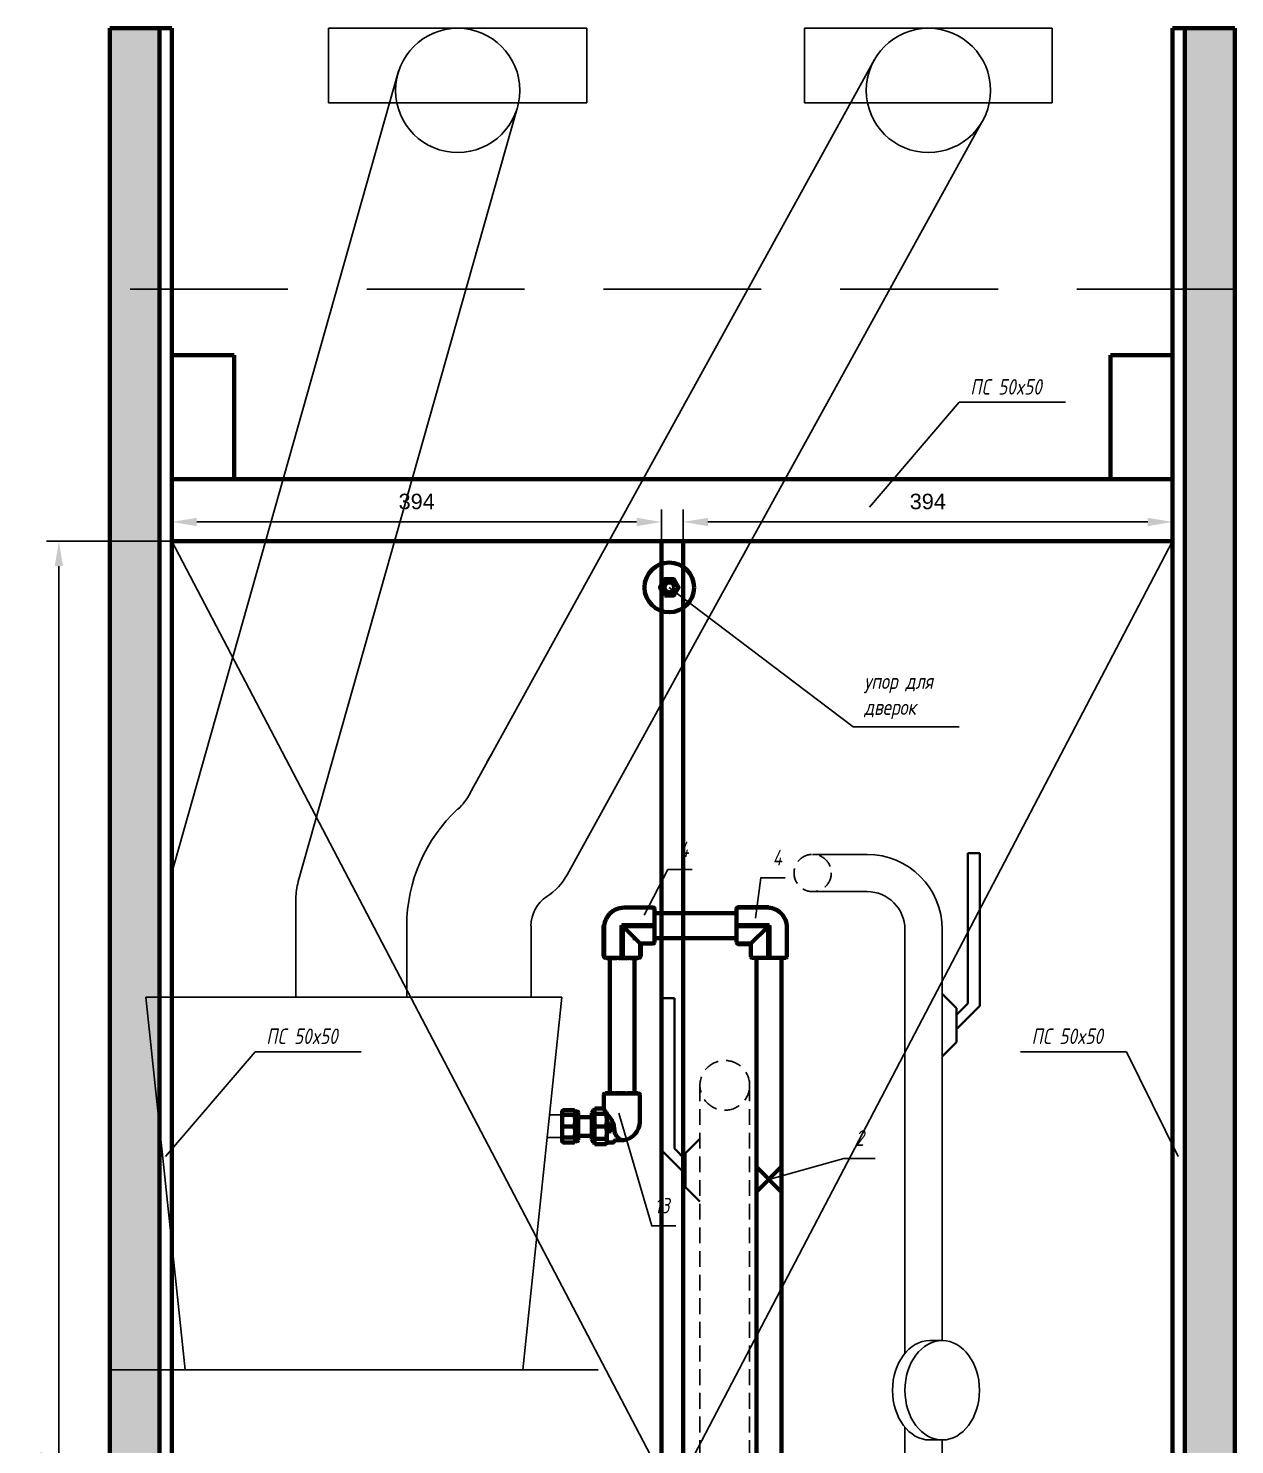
# Model space of a CAD drawing. Header units: millimetres. Extents: x -92220 to 11040, y -5929 to 27498.
# Drawn here: x -66 to 905, y 1660 to 2800 of the extents above; entities that cross this region are included whole.
import ezdxf

# ---------------------------------------------------------------- set-up
doc = ezdxf.new("R2010")
doc.units = ezdxf.units.MM
doc.linetypes.add('DASHED', pattern=[19.05, 12.7, -6.35])
for name, color, linetype in [('11 Водоразборный узел', 7, 'Continuous'), ('17 Конструкции 2', 7, 'Continuous'), ('35 Вода ветка 15', 7, 'Continuous')]:
    doc.layers.add(name, color=color, linetype=linetype)
doc.styles.get("Standard").update_dxf_attribs({"font": 'arial.ttf'})
doc.styles.add('ГОСТ-ISOCPEUR', font='isocpeui.ttf', dxfattribs={"width": 0.8})
doc.dimstyles.new('ISO-25', dxfattribs={"dimtxt": 2.5, "dimasz": 2.5, "dimexe": 1.25, "dimexo": 0.625, "dimtad": 1, "dimtxsty": 'Standard', "dimcen": 2.5, "dimadec": 0, "dimazin": 0, "dimtfac": 1, "dimtmove": 0, "dimatfit": 3, "dimfxl": 1, "dimarcsym": 0})

# ---------------------------------------------------------------- blocks, each defined once
blk = doc.blocks.new('A$C24473B691')
at = {"color": 0, "linetype": 'Continuous', "lineweight": -2, "extrusion": (-2.22045e-16, 1, -2.22045e-16)}
for p, q in [((-15, 14.5), (-15, 24.5)), ((-14.5, 24.5), (-14.5, 14.5)), ((13.5, 26), (-13.5, 26)), ((-12.7, 26), (-12.7, 26.1)), ((-12.7, 26.1), (-11, 26.1)), ((-11, 26), (-11, 26.1)), ((-9.7, 26.1), (-8.7, 26.1)), ((-9.7, 26), (-9.7, 26.1)), ((-8.7, 26), (-8.7, 26.1)), ((-8.7, 26.1), (-8.1, 26.1)), ((-8.1, 26.1), (-6.8, 26.1)), ((-8.1, 26), (-8.1, 26.1)), ((-6.8, 26.1), (-6.7, 26.1)), ((-6.8, 26), (-6.8, 26.1)), ((-6.7, 26), (-6.7, 26.1)), ((-6.7, 26.1), (-6.2, 26.1)), ((-6.2, 26), (-6.2, 26.1)), ((-5.4, 26.1), (-5.3, 26.1)), ((-5.4, 26), (-5.4, 26.1)), ((-5.3, 26.1), (-5.1, 26.1)), ((-5.3, 26), (-5.3, 26.1)), ((-5.1, 26), (-5.1, 26.1)), ((-5.1, 26.1), (-4.2, 26.1)), ((-4.2, 26), (-4.2, 26.1)), ((-3.8, 26.1), (-3.6, 26.1)), ((-3.8, 26), (-3.8, 26.1)), ((-3.6, 26.1), (-3.3, 26.1)), ((-3.6, 26), (-3.6, 26.1)), ((-3.3, 26), (-3.3, 26.1)), ((-3.3, 26.1), (-2, 26.1)), ((-2, 26.1), (-2, 26.1)), ((-2, 26.1), (-1.7, 26.1)), ((-2, 26), (-2, 26.1)), ((-2, 26), (-2, 26.1)), ((-1.7, 26.1), (-1.1, 26.1)), ((-1.7, 26), (-1.7, 26.1)), ((-0.9, 26.1), (-0.5, 26.1)), ((-0.9, 26), (-0.9, 26.1)), ((-0.5, 26.1), (-0.2, 26.1)), ((-0.5, 26), (-0.5, 26.1)), ((-0.5, 0.5), (-0.5, 24.5)), ((-0.2, 26), (-0.2, 26.1)), ((-0.2, 26.1), (0.1, 26.1)), ((0.1, 26.1), (0.9, 26.1)), ((0.1, 26), (0.1, 26.1)), ((0.5, 0), (0.5, 24.5)), ((0.9, 26), (0.9, 26.1)), ((1.3, 26.1), (1.5, 26.1)), ((1.3, 26), (1.3, 26.1)), ((1.5, 26.1), (1.7, 26.1)), ((1.5, 26), (1.5, 26.1)), ((1.7, 26.1), (2.2, 26.1)), ((1.7, 26), (1.7, 26.1)), ((3.1, 26), (3.1, 26.1)), ((4.3, 26), (4.3, 26.1)), ((5.2, 26), (5.2, 26.1)), ((6.8, 26.1), (7.2, 26.1)), ((6.8, 26), (6.8, 26.1)), ((7.2, 26), (7.2, 26.1)), ((8.5, 26), (8.5, 26.1)), ((9.2, 26.1), (9.4, 26.1)), ((9.2, 26), (9.2, 26.1)), ((9.2, 26.1), (9.2, 26.1)), ((9.2, 26), (9.2, 26.1)), ((9.4, 26), (9.4, 26.1)), ((10.1, 26.1), (10.4, 26.1)), ((10.1, 26), (10.1, 26.1)), ((10.4, 26.1), (10.5, 26.1)), ((10.4, 26), (10.4, 26.1)), ((10.5, 26.1), (10.6, 26.1)), ((10.5, 26), (10.5, 26.1)), ((10.6, 26.1), (10.7, 26.1)), ((10.6, 26), (10.6, 26.1)), ((10.7, 26), (10.7, 26.1)), ((12.1, 26.1), (12.5, 26.1)), ((12.1, 26), (12.1, 26.1)), ((12.5, 26.1), (12.7, 26.1)), ((12.5, 26), (12.5, 26.1)), ((12.7, 26), (12.7, 26.1)), ((12.7, 26.1), (12.7, 26.1)), ((12.7, 26), (12.7, 26.1)), ((14.5, 1.5), (14.5, 24.5)), ((15, 0), (15, 24.5)), ((-26, -13.5), (-26, 13.5)), ((-25, 14.5), (-15, 14.5)), ((-1.5, 1.5), (-14.5, 14.5)), ((-0.5, 0.5), (-24.5, 0.5)), ((0, 0), (-0.5, 0.5)), ((0, -0.5), (0, 0)), ((0, 0), (0.5, 0)), ((14.4, 0), (15, 0)), ((0, -0.5), (-24.5, -0.5)), ((-25, -14.5), (-1.5, -14.5))]:
    blk.add_line(p, q, dxfattribs=at)
at = {"color": 0, "linetype": 'Continuous', "lineweight": -2, "extrusion": (4.93038e-32, -2.22045e-16, -1)}
for centre, radius, start, end in [((14.5, 24.5), 0.5, 0, 90), ((13.5, 25), 1, 0, 90), ((0, 24.5), 0.5, 0, 180), ((-13.5, 25), 1, 90, 180), ((-14.5, 24.5), 0.5, 90, 180), ((25, 13.5), 1, 0, 90), ((24.5, 0), 0.5, 270, 90), ((1.5, 1.5), 16, 225, 270), ((1.5, 1.5), 16, 185.3794, 225), ((25, -13.5), 1, 270, 0)]:
    blk.add_arc(centre, radius, start, end, dxfattribs=at)
at = {"color": 0, "linetype": 'Continuous', "lineweight": -2}
for points, degree, knots in [([(-14.5, 24.5), (-14.5, 24.6), (-14.5, 24.6), (-14.5, 24.7), (-14.5, 24.8), (-14.5, 24.9), (-14.5, 24.9), (-14.5, 25), (-14.5, 25), (-14.5, 25), (-14.5, 25), (-14.5, 25)], 3, [0.22380526, 0.22380526, 0.22380526, 0.22380526, 0.24107522, 0.24107522, 0.25834518, 0.25834518, 0.27361424, 0.27361424, 0.28601062, 0.28601062, 0.29840701, 0.29840701, 0.29840701, 0.29840701]), ([(-10.8, 26.1), (-10.7, 26.1), (-10.2, 26.1), (-9.8, 26.1), (-9.7, 26.1)], 2, [-3, -3, -3, -2, -1, -0.484947, -0.484947, -0.484947]), ([(4.3, 26.1), (4.3, 26.1), (4.4, 26.1), (4.7, 26.1)], 2, [-1.502374, -1.502374, -1.502374, -1, 0, 0, 0]), ([(4.7, 26.1), (4.9, 26.1), (5.2, 26.1), (5.2, 26.1)], 2, [-2, -2, -2, -1, -0.936655, -0.936655, -0.936655]), ([(5.2, 26.1), (5.2, 26.1), (5.3, 26.1), (5.4, 26.1)], 2, [-1.431321, -1.431321, -1.431321, -1, 0, 0, 0]), ([(6.5, 26.1), (6.7, 26.1), (6.8, 26.1), (6.8, 26.1)], 2, [-3, -3, -3, -2, -1.429003, -1.429003, -1.429003]), ([(7.2, 26.1), (7.2, 26.1), (7.3, 26.1), (7.4, 26.1)], 2, [-1.875117, -1.875117, -1.875117, -1, 0, 0, 0]), ([(8.2, 26.1), (8.4, 26.1), (8.5, 26.1), (8.5, 26.1)], 2, [-2, -2, -2, -1, -0.823469, -0.823469, -0.823469]), ([(9.4, 26.1), (9.6, 26.1), (9.8, 26.1), (9.9, 26.1)], 2, [-1.854622, -1.854622, -1.854622, -1, 0, 0, 0]), ([(9.9, 26.1), (10.1, 26.1), (10.1, 26.1), (10.1, 26.1)], 2, [-3, -3, -3, -2, -1.715556, -1.715556, -1.715556]), ([(14.5, 25), (14.5, 25), (14.5, 25), (14.5, 25), (14.5, 25), (14.5, 24.9), (14.5, 24.9), (14.5, 24.8), (14.5, 24.7), (14.5, 24.6), (14.5, 24.6), (14.5, 24.5)], 3, [0.44761051, 0.44761051, 0.44761051, 0.44761051, 0.4600069, 0.4600069, 0.47240329, 0.47240329, 0.48767234, 0.48767234, 0.5049423, 0.5049423, 0.52221227, 0.52221227, 0.52221227, 0.52221227]), ([(-14.5, 14.5), (-14.5, 14.5), (-14.5, 14.5), (-14.5, 14.5), (-14.6, 14.5), (-14.6, 14.5), (-14.8, 14.5), (-14.8, 14.5), (-14.9, 14.5), (-14.9, 14.5), (-15, 14.5), (-15, 14.5), (-15, 14.5)], 3, [0.30051544, 0.30051544, 0.30051544, 0.30051544, 0.30137498, 0.30137498, 0.30137498, 0.32021092, 0.32021092, 0.33904685, 0.33904685, 0.35788279, 0.35788279, 0.37671872, 0.37671872, 0.37671872, 0.37671872]), ([(14.4, 0), (14.4, 0.2), (14.5, 0.5), (14.5, 1), (14.5, 1.2), (14.5, 1.5)], 3, [-0.1505166, -0.1505166, -0.1505166, -0.1505166, -0.0751727, -0.0751727, -0.0000024, -0.0000024, -0.0000024, -0.0000024])]:
    blk.add_open_spline(points, degree=degree, knots=knots, dxfattribs=at)
for points, degree in [([(-11, 26.1), (-11, 26.1), (-10.8, 26.1)], 2), ([(-1.1, 26.1), (-1, 26.1), (-0.9, 26.1)], 2), ([(-0.9, 26.1), (-0.9, 26.1), (-0.9, 26.1)], 2), ([(2.2, 26.1), (2.6, 26.1), (3, 26.1), (3, 26.1)], 2), ([(3, 26.1), (3.1, 26.1), (3.1, 26.1)], 2), ([(5.4, 26.1), (5.6, 26.1), (5.9, 26.1), (6.1, 26.1), (6.4, 26.1), (6.5, 26.1)], 2), ([(7.4, 26.1), (7.5, 26.1), (8, 26.1), (8.2, 26.1)], 2), ([(8.5, 26.1), (8.7, 26.1), (8.8, 26.1)], 2), ([(8.5, 26.1), (8.5, 26.1), (8.5, 26.1)], 2), ([(8.8, 26.1), (9, 26.1), (9.2, 26.1)], 2), ([(10.7, 26.1), (10.7, 26.1), (10.9, 26.1)], 2), ([(10.9, 26.1), (11.1, 26.1), (11.4, 26.1)], 2), ([(11.4, 26.1), (11.7, 26.1), (12.1, 26.1), (12.1, 26.1)], 2), ([(12.1, 26.1), (12.1, 26.1), (12.1, 26.1)], 2), ([(-1.5, 1.5), (-1.2, 1.2), (-0.8, 0.8), (-0.5, 0.5)], 3)]:
    blk.add_open_spline(points, degree=degree, dxfattribs=at)
blk = doc.blocks.new('A$C5D2A66371')
at = {"color": 0, "linetype": 'Continuous', "lineweight": -2, "extrusion": (-2.22045e-16, 1, -2.22045e-16)}
for p, q in [((-13.9, 30.8), (-13.9, 19.7)), ((-12.9, 31.8), (14.1, 31.8)), ((-12.3, 31.8), (-12.3, 31.9)), ((-12.3, 31.9), (-10.5, 31.9)), ((-10.5, 31.8), (-10.5, 31.9)), ((-9.2, 31.9), (-8.2, 31.9)), ((-9.2, 31.8), (-9.2, 31.9)), ((-8.2, 31.8), (-8.2, 31.9)), ((-8.2, 31.9), (-7.6, 31.9)), ((-7.6, 31.9), (-6.3, 31.9)), ((-7.6, 31.8), (-7.6, 31.9)), ((-6.3, 31.9), (-6.1, 31.9)), ((-6.3, 31.8), (-6.3, 31.9)), ((-6.1, 31.8), (-6.1, 31.9)), ((-6.1, 31.9), (-5.7, 31.9)), ((-5.7, 31.8), (-5.7, 31.9)), ((-4.9, 31.9), (-4.8, 31.9)), ((-4.9, 31.8), (-4.9, 31.9)), ((-4.8, 31.9), (-4.5, 31.9)), ((-4.8, 31.8), (-4.8, 31.9)), ((-4.5, 31.8), (-4.5, 31.9)), ((-4.5, 31.9), (-3.7, 31.9)), ((-3.7, 31.8), (-3.7, 31.9)), ((-3.3, 31.9), (-3, 31.9)), ((-3.3, 31.8), (-3.3, 31.9)), ((-3, 31.9), (-2.8, 31.9)), ((-3, 31.8), (-3, 31.9)), ((-2.8, 31.8), (-2.8, 31.9)), ((-2.8, 31.9), (-1.5, 31.9)), ((-1.5, 31.9), (-1.4, 31.9)), ((-1.5, 31.8), (-1.5, 31.9)), ((-1.4, 31.9), (-1.1, 31.9)), ((-1.4, 31.8), (-1.4, 31.9)), ((-1.1, 31.9), (-0.5, 31.9)), ((-1.1, 31.8), (-1.1, 31.9)), ((-0.3, 31.9), (0.1, 31.9)), ((-0.3, 31.8), (-0.3, 31.9)), ((0.1, 31.9), (0.4, 31.9)), ((0.1, 31.8), (0.1, 31.9)), ((0.4, 31.8), (0.4, 31.9)), ((0.4, 31.9), (0.6, 31.9)), ((0.6, 31.9), (1.4, 31.9)), ((0.6, 31.8), (0.6, 31.9)), ((1.4, 31.8), (1.4, 31.9)), ((1.9, 31.9), (2.1, 31.9)), ((1.9, 31.8), (1.9, 31.9)), ((2.1, 31.9), (2.3, 31.9)), ((2.1, 31.8), (2.1, 31.9)), ((2.3, 31.9), (2.8, 31.9)), ((2.3, 31.8), (2.3, 31.9)), ((3.6, 31.8), (3.6, 31.9)), ((4.9, 31.8), (4.9, 31.9)), ((6, 31.8), (6, 31.9)), ((7.6, 31.9), (8, 31.9)), ((7.6, 31.8), (7.6, 31.9)), ((8, 31.8), (8, 31.9)), ((9.3, 31.8), (9.3, 31.9)), ((10, 31.9), (10.1, 31.9)), ((10, 31.8), (10, 31.9)), ((10.1, 31.9), (10.2, 31.9)), ((10.1, 31.8), (10.1, 31.9)), ((10.2, 31.8), (10.2, 31.9)), ((11, 31.9), (11.2, 31.9)), ((11, 31.8), (11, 31.9)), ((11.2, 31.9), (11.3, 31.9)), ((11.2, 31.8), (11.2, 31.9)), ((11.3, 31.9), (11.4, 31.9)), ((11.3, 31.8), (11.3, 31.9)), ((11.4, 31.9), (11.6, 31.9)), ((11.4, 31.8), (11.4, 31.9)), ((11.6, 31.8), (11.6, 31.9)), ((12.9, 31.9), (13.3, 31.9)), ((12.9, 31.8), (12.9, 31.9)), ((13.3, 31.9), (13.5, 31.9)), ((13.3, 31.8), (13.3, 31.9)), ((13.5, 31.9), (13.6, 31.9)), ((13.5, 31.8), (13.5, 31.9)), ((13.6, 31.8), (13.6, 31.9)), ((15.1, 30.8), (15.1, 9.1)), ((-47.4, 17.3), (-46.8, 18.3)), ((-47.4, 17.3), (-47.4, 16.4)), ((-47.4, 16.4), (-47.4, 9.9)), ((-37.5, 18.3), (-46.8, 18.3)), ((-37.5, 14.5), (-46.8, 14.5)), ((-36.9, 17.3), (-37.5, 18.3)), ((-36.9, 17.3), (-36.9, 16.4)), ((-35.4, 17.3), (-36.9, 17.3)), ((-36.9, 16.4), (-36.9, 9.9)), ((-34.4, 16.3), (-34.4, -5.7)), ((-23.4, 12.8), (-34.4, 12.8)), ((-23.4, 16.1), (-22.4, 18.3)), ((-23.4, 16.1), (-23.4, -5.4)), ((-22.4, 18.3), (-22.4, -7.7)), ((-21.4, 18.3), (-22.4, 18.3)), ((-21.4, 18.8), (-20.9, 19.7)), ((-21.4, 18.8), (-21.4, 17.8)), ((-21.4, 17.8), (-21.4, 10.5)), ((-20.9, 19.7), (-13.9, 19.7)), ((-11.4, 16.1), (-11.4, 10.5)), ((-47.4, 9.9), (-47.4, 0.8)), ((-47.4, 0.8), (-47.4, -5.7)), ((-37.5, 5.3), (-46.8, 5.3)), ((-36.9, 9.9), (-36.9, 0.8)), ((-36.9, 0.8), (-36.9, -5.7)), ((-21.4, 10.5), (-21.4, 0.2)), ((-21.4, 0.2), (-21.4, -7.1)), ((-11.4, 10.5), (-11.4, 0.2)), ((-11.4, 0.2), (-11.4, -7.1)), ((-9.9, 7.6), (-9.9, 7.8)), ((-9.9, 7.3), (-9.9, 7.5)), ((-9.9, 6), (-7.7, 5.2)), ((-9.9, 5.9), (-9.9, 6)), ((-7.7, 5.1), (-9.9, 5.9)), ((-7.8, 4.7), (-9.8, 4.7)), ((-9.8, 4.6), (-9.8, 4.7)), ((-9.8, 4), (-8.9, 3.6)), ((-9.8, 3.8), (-9.8, 4)), ((-9.1, 3.5), (-9.8, 3.8)), ((-8.9, 3.5), (-9.8, 3.1)), ((-9.8, 3.3), (-9.1, 3.5)), ((-9.8, 3.1), (-9.8, 3.3)), ((-9.6, 7.8), (-9.3, 7.8)), ((-9.3, 7.7), (-9.6, 7.6)), ((-9.6, 7.5), (-9.3, 7.5)), ((-9.3, 7.3), (-9.6, 7.3)), ((-9.4, 4.5), (-7.8, 4.5)), ((-9.4, 4.2), (-9.1, 4.2)), ((-9.3, 7.8), (-9.3, 7.7)), ((-9.3, 7.5), (-9.3, 7.3)), ((-9.3, 6.3), (-9.3, 6.1)), ((-9.3, 1.3), (-9.3, 1.1)), ((-8.9, 3.6), (-7.8, 4)), ((-7.8, 3.1), (-8.9, 3.5)), ((-7.8, 3.8), (-8.6, 3.5)), ((-8.6, 3.5), (-7.8, 3.3)), ((-7.8, 7), (-8, 7)), ((-8, 6.4), (-8, 7)), ((-7.8, 1.9), (-8, 1.9)), ((-8, 1.4), (-8, 1.9)), ((-7.9, 6.2), (-7.8, 6.2)), ((-7.9, 1.1), (-7.8, 1.1)), ((-7.8, 7), (-7.8, 6.2)), ((-7.8, 4.7), (-7.8, 4.5)), ((-7.8, 4), (-7.8, 3.8)), ((-7.8, 1.9), (-7.8, 1.1)), ((-7.7, 5.2), (-7.7, 5.1)), ((-47.4, -5.7), (-47.4, -6.7)), ((-47.4, -6.7), (-46.8, -7.6)), ((-46.8, -3.8), (-37.5, -3.8)), ((-46.8, -7.6), (-37.5, -7.6)), ((-36.9, -6.7), (-37.5, -7.6)), ((-36.9, -5.7), (-36.9, -6.7)), ((-35.4, -6.7), (-36.9, -6.7)), ((-23.4, -2.2), (-34.4, -2.2)), ((-23.4, -5.4), (-22.4, -7.7)), ((-21.4, -7.7), (-22.4, -7.7)), ((-21.4, -7.1), (-21.4, -8.2)), ((-21.4, -8.2), (-20.9, -9)), ((-20.9, -9), (-11.9, -9)), ((-11.4, -8.2), (-11.9, -9)), ((-11.4, -7.1), (-11.4, -8.2)), ((-6.5, -7.7), (-11.4, -7.7)), ((-5.2, -6.4), (-5.6, -7.2)), ((0.1, -5.9), (-4.3, -5.9))]:
    blk.add_line(p, q, dxfattribs=at)
at = {"color": 0, "linetype": 'Continuous', "lineweight": -2}
for p, q in [((-20.9, 15.5), (-11.9, 15.5)), ((-20.9, 5.3), (-11.9, 5.3)), ((-11.9, -4.8), (-20.9, -4.8))]:
    blk.add_line(p, q, dxfattribs=at)
at = {"color": 0, "linetype": 'Continuous', "lineweight": -2, "extrusion": (4.93038e-32, -2.22045e-16, -1)}
for centre, radius, start, end in [((12.9, 30.8), 1, 0, 90), ((-14.1, 30.8), 1, 90, 180), ((35.4, 16.3), 1, 90, 180), ((-0.1, 9.1), 15, 180, 262.4054), ((35.4, -5.7), 1, 180, 270), ((6.5, -6.7), 1, 210, 270), ((4.3, -6.9), 1, 30, 90), ((-0.1, 9.1), 15, 262.4054, 270)]:
    blk.add_arc(centre, radius, start, end, dxfattribs=at)
blk.add_ellipse((0.6, 20), major_axis=(-14.5, 0), ratio=0.414214, start_param=-0.573438, end_param=-0.079259, dxfattribs=at)
at = {"color": 0, "linetype": 'Continuous', "lineweight": -2}
for points, degree in [([(-10.5, 31.9), (-10.5, 31.9), (-10.4, 31.9)], 2), ([(-0.5, 31.9), (-0.4, 31.9), (-0.3, 31.9)], 2), ([(-0.3, 31.9), (-0.3, 31.9), (-0.3, 31.9)], 2), ([(2.8, 31.9), (3.2, 31.9), (3.6, 31.9), (3.6, 31.9)], 2), ([(3.6, 31.9), (3.6, 31.9), (3.6, 31.9)], 2), ([(6.2, 31.9), (6.4, 31.9), (6.6, 31.9), (6.9, 31.9), (7.2, 31.9), (7.3, 31.9)], 2), ([(8.2, 31.9), (8.3, 31.9), (8.8, 31.9), (9, 31.9)], 2), ([(9.3, 31.9), (9.5, 31.9), (9.7, 31.9)], 2), ([(9.3, 31.9), (9.3, 31.9), (9.3, 31.9)], 2), ([(9.7, 31.9), (9.8, 31.9), (10, 31.9)], 2), ([(11.6, 31.9), (11.6, 31.9), (11.8, 31.9)], 2), ([(11.8, 31.9), (12, 31.9), (12.2, 31.9)], 2), ([(12.2, 31.9), (12.5, 31.9), (12.9, 31.9), (12.9, 31.9)], 2), ([(12.9, 31.9), (12.9, 31.9), (12.9, 31.9)], 2), ([(-21, 19.5), (-20.9, 19.6), (-20.9, 19.7), (-20.9, 19.7)], 3), ([(-20.9, 15.5), (-20.9, 15.8), (-20.9, 16), (-21, 16.2)], 3), ([(-21, 14.5), (-20.9, 14.9), (-20.9, 15.2), (-20.9, 15.5)], 3), ([(-13.9, 19.5), (-13.9, 19.6), (-13.9, 19.7), (-13.9, 19.7)], 3), ([(-11.8, 16.2), (-11.9, 16), (-11.9, 15.8), (-11.9, 15.5)], 3), ([(-11.9, 15.5), (-11.9, 15.2), (-11.9, 14.9), (-11.8, 14.5)], 3), ([(-11.6, 16.7), (-11.5, 16.5), (-11.5, 16.3), (-11.4, 16.1)], 3), ([(-20.9, 5.3), (-20.9, 5.7), (-20.9, 6.1), (-21, 6.5)], 3), ([(-21, 4.2), (-20.9, 4.6), (-20.9, 5), (-20.9, 5.3)], 3), ([(-11.8, 6.5), (-11.9, 6.1), (-11.9, 5.7), (-11.9, 5.3)], 3), ([(-11.9, 5.3), (-11.9, 5), (-11.9, 4.6), (-11.8, 4.2)], 3), ([(-6.5, 8.4), (-6.6, 8.6), (-6.7, 8.9), (-6.8, 9.1)], 3), ([(-20.9, -4.8), (-20.9, -4.5), (-20.9, -4.2), (-21, -3.8)], 3), ([(-21, -5.5), (-20.9, -5.3), (-20.9, -5.1), (-20.9, -4.8)], 3), ([(-20.9, -9), (-20.9, -9), (-20.9, -8.9), (-21, -8.8)], 3), ([(-11.8, -3.8), (-11.9, -4.2), (-11.9, -4.5), (-11.9, -4.8)], 3), ([(-11.9, -4.8), (-11.9, -5.1), (-11.9, -5.3), (-11.8, -5.5)], 3), ([(-11.8, -8.8), (-11.9, -8.9), (-11.9, -9), (-11.9, -9)], 3)]:
    blk.add_open_spline(points, degree=degree, dxfattribs=at)
for points, degree, knots in [([(-10.4, 31.9), (-10.2, 31.9), (-9.8, 31.9), (-9.4, 31.9), (-9.2, 31.9)], 2, [-3, -3, -3, -2, -1, -0.434224, -0.434224, -0.434224]), ([(4.9, 31.9), (4.9, 31.9), (5.1, 31.9), (5.3, 31.9)], 2, [-1.50994, -1.50994, -1.50994, -1, 0, 0, 0]), ([(5.3, 31.9), (5.6, 31.9), (5.9, 31.9), (6, 31.9)], 2, [-2, -2, -2, -1, -0.647708, -0.647708, -0.647708]), ([(6, 31.9), (6, 31.9), (6, 31.9), (6.2, 31.9)], 2, [-1.440768, -1.440768, -1.440768, -1, 0, 0, 0]), ([(7.3, 31.9), (7.5, 31.9), (7.6, 31.9), (7.6, 31.9)], 2, [-3, -3, -3, -2, -1.438522, -1.438522, -1.438522]), ([(8, 31.9), (8, 31.9), (8.1, 31.9), (8.2, 31.9)], 2, [-1.892764, -1.892764, -1.892764, -1, 0, 0, 0]), ([(9, 31.9), (9.2, 31.9), (9.3, 31.9), (9.3, 31.9)], 2, [-2, -2, -2, -1, -0.828613, -0.828613, -0.828613]), ([(10.2, 31.9), (10.4, 31.9), (10.6, 31.9), (10.7, 31.9)], 2, [-1.851606, -1.851606, -1.851606, -1, 0, 0, 0]), ([(10.7, 31.9), (10.9, 31.9), (11, 31.9), (11, 31.9)], 2, [-3, -3, -3, -2, -1.720626, -1.720626, -1.720626]), ([(-6.8, 9.1), (-7.1, 9.6), (-7.3, 10), (-8.1, 11.2), (-8.6, 11.9), (-9.6, 13.3), (-10.1, 14), (-10.9, 14.9), (-11.1, 15.2), (-11.4, 15.5)], 3, [4.7675625, 4.7675625, 4.7675625, 4.7675625, 4.9270807, 4.9270807, 5.2095689, 5.2095689, 5.492057, 5.492057, 5.6507843, 5.6507843, 5.6507843, 5.6507843]), ([(-9.6, 7.8), (-9.6, 7.8), (-9.7, 7.8), (-9.8, 7.8), (-9.8, 7.8), (-9.9, 7.8)], 3, [-0.03062176, -0.03062176, -0.03062176, -0.03062176, -0.00485508, -0.00485508, 0, 0, 0, 0]), ([(-9.9, 7.6), (-9.8, 7.6), (-9.7, 7.6), (-9.7, 7.6), (-9.6, 7.6), (-9.6, 7.6)], 3, [-0.02344908, -0.02344908, -0.02344908, -0.02344908, -0.00370886, -0.00370886, 0, 0, 0, 0]), ([(-9.6, 7.5), (-9.6, 7.5), (-9.7, 7.5), (-9.8, 7.5), (-9.8, 7.5), (-9.9, 7.5)], 3, [-0.03059877, -0.03059877, -0.03059877, -0.03059877, -0.00486936, -0.00486936, 0, 0, 0, 0]), ([(-9.9, 7.3), (-9.8, 7.3), (-9.7, 7.3), (-9.7, 7.3), (-9.6, 7.3), (-9.6, 7.3)], 3, [-0.02344108, -0.02344108, -0.02344108, -0.02344108, -0.00372097, -0.00372097, 0, 0, 0, 0]), ([(-8, 6.4), (-8.2, 6.5), (-8.4, 6.6), (-8.7, 6.8), (-8.8, 6.8), (-9, 6.9), (-9.1, 6.9), (-9.3, 6.9), (-9.4, 6.9), (-9.6, 6.9), (-9.6, 6.9), (-9.7, 6.8), (-9.8, 6.8), (-9.8, 6.7), (-9.8, 6.7), (-9.8, 6.6), (-9.8, 6.6), (-9.8, 6.5)], 3, [-0.05983931, -0.05983931, -0.05983931, -0.05983931, -0.0507078, -0.0507078, -0.04354193, -0.04354193, -0.03639515, -0.03639515, -0.03043678, -0.03043678, -0.02578398, -0.02578398, -0.02002868, -0.02002868, -0.01268211, -0.01268211, 0, 0, 0, 0]), ([(-9.8, 6.5), (-9.8, 6.5), (-9.8, 6.5), (-9.8, 6.4), (-9.8, 6.4), (-9.8, 6.4), (-9.8, 6.3), (-9.7, 6.3), (-9.6, 6.2), (-9.4, 6.2), (-9.4, 6.1), (-9.3, 6.1)], 3, [-0.1416651, -0.1416651, -0.1416651, -0.1416651, -0.1222197, -0.1222197, -0.1028235, -0.1028235, -0.0608636, -0.0608636, -0.0162252, -0.0162252, 0, 0, 0, 0]), ([(-9.8, 4.6), (-9.7, 4.5), (-9.5, 4.4), (-9.4, 4.3), (-9.4, 4.3), (-9.4, 4.2)], 3, [-0.05737741, -0.05737741, -0.05737741, -0.05737741, -0.00895751, -0.00895751, 0, 0, 0, 0]), ([(-8.9, 2.1), (-8.6, 2.1), (-8.4, 2.1), (-8.1, 2.2), (-8, 2.3), (-7.9, 2.3), (-7.9, 2.3), (-7.8, 2.4), (-7.8, 2.4), (-7.8, 2.5), (-7.8, 2.5), (-7.8, 2.5), (-7.8, 2.6), (-7.8, 2.6), (-7.8, 2.7), (-7.9, 2.7), (-7.9, 2.8), (-8, 2.8), (-8.1, 2.9), (-8.5, 3), (-8.9, 3), (-9.3, 2.9), (-9.4, 2.9), (-9.6, 2.8), (-9.7, 2.8), (-9.7, 2.7), (-9.8, 2.7), (-9.8, 2.7), (-9.8, 2.6), (-9.8, 2.6), (-9.8, 2.5), (-9.8, 2.5), (-9.8, 2.4), (-9.8, 2.4), (-9.7, 2.3), (-9.6, 2.2), (-9.5, 2.2), (-9.3, 2.1), (-9.1, 2.1), (-8.9, 2.1)], 3, [-0.09187646, -0.09187646, -0.09187646, -0.09187646, -0.09178559, -0.09178559, -0.0917243, -0.0917243, -0.09143908, -0.09143908, -0.09130963, -0.09130963, -0.09094468, -0.09094468, -0.09059448, -0.09059448, -0.09009181, -0.09009181, -0.08919692, -0.08919692, -0.0882732, -0.0882732, -0.08631495, -0.08631495, -0.0840538, -0.0840538, -0.08169125, -0.08169125, -0.08004149, -0.08004149, -0.07883284, -0.07883284, -0.07712985, -0.07712985, -0.07416438, -0.07416438, -0.06996873, -0.06996873, -0.0512254, -0.0512254, 0, 0, 0, 0]), ([(-8, 1.4), (-8.6, 1.7), (-8.8, 1.8), (-9, 1.9), (-9.1, 1.9), (-9.3, 1.9), (-9.4, 1.9), (-9.6, 1.9), (-9.6, 1.9), (-9.7, 1.8), (-9.8, 1.8), (-9.8, 1.7), (-9.8, 1.7), (-9.8, 1.6), (-9.8, 1.5), (-9.8, 1.5)], 3, [-0.06276789, -0.06276789, -0.06276789, -0.06276789, -0.05207005, -0.05207005, -0.03671374, -0.03671374, -0.03079732, -0.03079732, -0.02662458, -0.02662458, -0.02066513, -0.02066513, -0.01340932, -0.01340932, 0, 0, 0, 0]), ([(-9.8, 1.5), (-9.8, 1.5), (-9.8, 1.5), (-9.8, 1.4), (-9.8, 1.4), (-9.8, 1.3), (-9.7, 1.3), (-9.7, 1.3), (-9.6, 1.2), (-9.4, 1.1), (-9.4, 1.1), (-9.3, 1.1)], 3, [-0.154052, -0.154052, -0.154052, -0.154052, -0.1316957, -0.1316957, -0.109445, -0.109445, -0.0615418, -0.0615418, -0.0155288, -0.0155288, 0, 0, 0, 0]), ([(-9.3, 6.3), (-9.4, 6.3), (-9.4, 6.3), (-9.5, 6.4), (-9.6, 6.4), (-9.6, 6.5), (-9.6, 6.5), (-9.6, 6.6), (-9.6, 6.6), (-9.6, 6.6), (-9.6, 6.6), (-9.6, 6.7), (-9.6, 6.7), (-9.5, 6.7), (-9.5, 6.7), (-9.4, 6.8), (-9.3, 6.8), (-9.1, 6.8), (-8.9, 6.7), (-8.6, 6.5), (-8.4, 6.4), (-8.2, 6.3), (-8.2, 6.2), (-8, 6.2), (-7.9, 6.2), (-7.9, 6.2)], 3, [-0.1722411, -0.1722411, -0.1722411, -0.1722411, -0.1680928, -0.1680928, -0.1653181, -0.1653181, -0.1626747, -0.1626747, -0.1600291, -0.1600291, -0.1548101, -0.1548101, -0.1466323, -0.1466323, -0.127619, -0.127619, -0.1082474, -0.1082474, -0.0707846, -0.0707846, -0.0452015, -0.0452015, -0.0234544, -0.0234544, 0, 0, 0, 0]), ([(-9, 2.3), (-9.1, 2.3), (-9.3, 2.3), (-9.5, 2.4), (-9.5, 2.4), (-9.6, 2.4), (-9.6, 2.5), (-9.6, 2.5), (-9.6, 2.5), (-9.6, 2.5), (-9.6, 2.5), (-9.6, 2.6), (-9.6, 2.6), (-9.6, 2.6), (-9.6, 2.6), (-9.5, 2.7), (-9.5, 2.7), (-9.4, 2.7), (-9.4, 2.8), (-9.1, 2.8), (-8.7, 2.8), (-8.4, 2.8), (-8.3, 2.8), (-8.2, 2.7), (-8.1, 2.7), (-8.1, 2.7), (-8.1, 2.6), (-8, 2.6), (-8, 2.6), (-8, 2.6), (-8, 2.6), (-8, 2.5), (-8, 2.5), (-8, 2.5), (-8.1, 2.5), (-8.1, 2.4), (-8.1, 2.4), (-8.3, 2.3), (-8.5, 2.3), (-8.5, 2.3), (-8.7, 2.3), (-8.8, 2.3), (-9, 2.3)], 3, [-0.3931058, -0.3931058, -0.3931058, -0.3931058, -0.3534026, -0.3534026, -0.3200614, -0.3200614, -0.2975164, -0.2975164, -0.2812386, -0.2812386, -0.2681443, -0.2681443, -0.2559238, -0.2559238, -0.2390618, -0.2390618, -0.2078957, -0.2078957, -0.1795345, -0.1795345, -0.1242924, -0.1242924, -0.092927, -0.092927, -0.0757131, -0.0757131, -0.0642327, -0.0642327, -0.0578021, -0.0578021, -0.0526058, -0.0526058, -0.0461232, -0.0461232, -0.0349344, -0.0349344, -0.0221369, -0.0221369, 0, 0, 0, 0.0443596, 0.0443596, 0.0443596, 0.0443596]), ([(-9.3, 1.3), (-9.3, 1.3), (-9.4, 1.3), (-9.5, 1.3), (-9.5, 1.4), (-9.6, 1.4), (-9.6, 1.4), (-9.6, 1.5), (-9.6, 1.5), (-9.6, 1.6), (-9.6, 1.6), (-9.6, 1.6), (-9.6, 1.6), (-9.6, 1.7), (-9.5, 1.7), (-9.5, 1.7), (-9.4, 1.7), (-9.3, 1.8), (-9.3, 1.8), (-8.8, 1.7), (-8.4, 1.4), (-8.2, 1.3), (-8.1, 1.2), (-8, 1.2), (-7.9, 1.1), (-7.9, 1.1)], 3, [-0.1062699, -0.1062699, -0.1062699, -0.1062699, -0.1030938, -0.1030938, -0.1000696, -0.1000696, -0.0974397, -0.0974397, -0.0950283, -0.0950283, -0.0917908, -0.0917908, -0.0882329, -0.0882329, -0.0827942, -0.0827942, -0.0749999, -0.0749999, -0.0676319, -0.0676319, -0.0445501, -0.0445501, -0.0225916, -0.0225916, 0, 0, 0, 0]), ([(-9.1, 4.2), (-9.2, 4.3), (-9.3, 4.4), (-9.4, 4.5), (-9.4, 4.5), (-9.4, 4.5)], 3, [-0.03916581, -0.03916581, -0.03916581, -0.03916581, -0.00593432, -0.00593432, 0, 0, 0, 0]), ([(-5.6, 5.1), (-5.7, 5.8), (-5.8, 6.5), (-6.1, 7.6), (-6.3, 8.1), (-6.5, 8.4)], 3, [0.4246396, 0.4246396, 0.4246396, 0.4246396, 0.5482108, 0.5482108, 0.6681214, 0.6681214, 0.6681214, 0.6681214]), ([(-5.2, 1.8), (-5.3, 2.7), (-5.4, 3.7), (-5.6, 4.9), (-5.6, 5), (-5.6, 5.1)], 3, [3.516536, 3.516536, 3.516536, 3.516536, 3.840688, 3.840688, 3.8754904, 3.8754904, 3.8754904, 3.8754904]), ([(-4.3, -1.3), (-4.4, -1.1), (-4.5, -1), (-4.8, -0.3), (-5, 0.5), (-5.2, 1.6), (-5.2, 1.7), (-5.2, 1.8)], 3, [0, 0, 0, 0, 0.0557609, 0.0557609, 0.1893306, 0.1893306, 0.2033635, 0.2033635, 0.2033635, 0.2033635]), ([(0.1, -5.4), (-0.1, -5.3), (-0.2, -5.3), (-0.7, -5.1), (-1.1, -4.8), (-2.4, -3.8), (-3.3, -2.7), (-4.3, -1.3)], 3, [0, 0, 0, 0, 0.0653107, 0.0653107, 0.1869781, 0.1869781, 0.4616589, 0.4616589, 0.4616589, 0.4616589])]:
    blk.add_open_spline(points, degree=degree, knots=knots, dxfattribs=at)
for points, weights in [([(-47.4, 16.4), (-47.4, 17.3), (-46.8, 18.3)], [1, 1.02039017055, 1]), ([(-46.8, 14.5), (-47.4, 15.5), (-47.4, 16.4)], [1, 1.02039017055, 1]), ([(-47.4, 9.9), (-47.4, 12.1), (-46.8, 14.5)], [1, 1.02039017055, 1]), ([(-37.5, 18.3), (-36.9, 17.3), (-36.9, 16.4)], [1, 1.02039017055, 1]), ([(-36.9, 16.4), (-36.9, 15.5), (-37.5, 14.5)], [1, 1.02039017055, 1]), ([(-37.5, 14.5), (-36.9, 12.1), (-36.9, 9.9)], [1, 1.02039017055, 1]), ([(-21.4, 17.8), (-21.4, 18.6), (-21, 19.5)], [1, 1.01414767402, 1.0031095205]), ([(-21, 16.2), (-21.4, 17), (-21.4, 17.8)], [1.0031095205, 1.01414767402, 1]), ([(-21.4, 10.5), (-21.4, 12.5), (-21, 14.5)], [1, 1.01414767412, 1.0031095205]), ([(-11.6, 16.7), (-11.7, 16.4), (-11.8, 16.2)], [1.00760616423, 1.00666275131, 1.0031095205]), ([(-11.8, 14.5), (-11.4, 12.5), (-11.4, 10.5)], [1.0031095205, 1.01414767412, 1]), ([(-46.8, 5.3), (-47.4, 7.7), (-47.4, 9.9)], [1, 1.02039017055, 1]), ([(-47.4, 0.8), (-47.4, 3), (-46.8, 5.3)], [1, 1.02039017055, 1]), ([(-46.8, -3.8), (-47.4, -1.5), (-47.4, 0.8)], [1, 1.02039017055, 1]), ([(-36.9, 9.9), (-36.9, 7.7), (-37.5, 5.3)], [1, 1.02039017055, 1]), ([(-37.5, 5.3), (-36.9, 3), (-36.9, 0.8)], [1, 1.02039017055, 1]), ([(-36.9, 0.8), (-36.9, -1.5), (-37.5, -3.8)], [1, 1.02039017055, 1]), ([(-21, 6.5), (-21.4, 8.6), (-21.4, 10.5)], [1.00310952053, 1.0141476741, 1]), ([(-21.4, 0.2), (-21.4, 2.1), (-21, 4.2)], [1, 1.01414767394, 1.00310952046]), ([(-21, -3.8), (-21.4, -1.8), (-21.4, 0.2)], [1.00310952047, 1.01414767393, 1]), ([(-11.4, 10.5), (-11.4, 8.6), (-11.8, 6.5)], [1, 1.0141476741, 1.00310952053]), ([(-11.8, 4.2), (-11.4, 2.1), (-11.4, 0.2)], [1.00310952046, 1.01414767394, 1]), ([(-11.4, 0.2), (-11.4, -1.8), (-11.8, -3.8)], [1, 1.01414767393, 1.00310952047]), ([(-47.4, -5.7), (-47.4, -4.8), (-46.8, -3.8)], [1, 1.02039017055, 1]), ([(-46.8, -7.6), (-47.4, -6.7), (-47.4, -5.7)], [1, 1.02039017055, 1]), ([(-37.5, -3.8), (-36.9, -4.8), (-36.9, -5.7)], [1, 1.02039017055, 1]), ([(-36.9, -5.7), (-36.9, -6.7), (-37.5, -7.6)], [1, 1.02039017055, 1]), ([(-21.4, -7.1), (-21.4, -6.3), (-21, -5.5)], [1, 1.01414767393, 1.00310952048]), ([(-21, -8.8), (-21.4, -7.9), (-21.4, -7.1)], [1.00310952046, 1.01414767395, 1]), ([(-11.8, -5.5), (-11.4, -6.3), (-11.4, -7.1)], [1.00310952048, 1.01414767393, 1]), ([(-11.4, -7.1), (-11.4, -7.9), (-11.8, -8.8)], [1, 1.01414767395, 1.00310952046])]:
    blk.add_rational_spline(points, weights, degree=2, dxfattribs=at)
blk = doc.blocks.new('неподвижная опора')
at = {"color": 0, "lineweight": -2}
for p, q in [((-10, -10), (10, 10)), ((10, -10), (-10, 10))]:
    blk.add_line(p, q, dxfattribs=at)
blk = doc.blocks.new('*D354')
at = {"layer": '17 Конструкции 2', "color": 0, "lineweight": -2}
for p, q in [((50, 2387), (-51, 2387)), ((-41, 902), (-41, 2367)), ((50, 882), (-51, 882))]:
    blk.add_line(p, q, dxfattribs=at)
at = {"layer": '17 Конструкции 2', "color": 0}
for points in [[(-37.7, 2367), (-44.4, 2367), (-41, 2387)], [(-44.4, 902), (-37.7, 902), (-41, 882)]]:
    blk.add_solid(points, dxfattribs=at)
at = {"layer": 'Defpoints', "color": 0}
for p in [(-41, 2387), (50, 2387), (50, 882)]:
    blk.add_point(p, dxfattribs=at)
at = {"layer": '17 Конструкции 2', "color": 0, "insert": (-57.4, 1634.5), "char_height": 12.5, "attachment_point": 5, "rotation": 90}
blk.add_mtext('1505', dxfattribs=at)
blk = doc.blocks.new('*D366')
at = {"layer": '17 Конструкции 2', "color": 0, "lineweight": -2}
for p, q in [((50, 2387), (50, 2412.6)), ((444, 2387), (444, 2412.6)), ((70, 2402.6), (424, 2402.6))]:
    blk.add_line(p, q, dxfattribs=at)
at = {"layer": '17 Конструкции 2', "color": 0}
for points in [[(70, 2405.9), (70, 2399.2), (50, 2402.6)], [(424, 2399.2), (424, 2405.9), (444, 2402.6)]]:
    blk.add_solid(points, dxfattribs=at)
at = {"layer": 'Defpoints', "color": 0}
for p in [(444, 2402.6), (50, 2387), (444, 2387)]:
    blk.add_point(p, dxfattribs=at)
at = {"layer": '17 Конструкции 2', "color": 0, "insert": (247, 2419), "char_height": 12.5, "attachment_point": 5}
blk.add_mtext('394', dxfattribs=at)
blk = doc.blocks.new('*D367')
at = {"layer": '17 Конструкции 2', "color": 0, "lineweight": -2}
for p, q in [((461.4, 2387), (461.4, 2412.6)), ((855.4, 2387), (855.4, 2412.6)), ((481.4, 2402.6), (835.4, 2402.6))]:
    blk.add_line(p, q, dxfattribs=at)
at = {"layer": '17 Конструкции 2', "color": 0}
for points in [[(481.4, 2405.9), (481.4, 2399.2), (461.4, 2402.6)], [(835.4, 2399.2), (835.4, 2405.9), (855.4, 2402.6)]]:
    blk.add_solid(points, dxfattribs=at)
at = {"layer": 'Defpoints', "color": 0}
for p in [(855.4, 2402.6), (461.4, 2387), (855.4, 2387)]:
    blk.add_point(p, dxfattribs=at)
at = {"layer": '17 Конструкции 2', "color": 0, "insert": (658.4, 2419), "char_height": 12.5, "attachment_point": 5}
blk.add_mtext('394', dxfattribs=at)

msp = doc.modelspace()

# ---------------------------------------------------------------- hatches: boundary and pattern name
at = {"layer": '17 Конструкции 2'}
for points in [[(40, 2590), (40, 2800), (0, 2800), (0, 2590)], [(905.4, 2590), (905.4, 2800), (865.4, 2800), (865.4, 2590)], [(40, 521.5), (40, 2590), (0, 2590), (0, 521.5)], [(905.4, 471.5), (905.4, 2590), (865.4, 2590), (865.4, 471.5)]]:
    msp.add_hatch(color=9, dxfattribs=at).paths.add_polyline_path(points)

# ---------------------------------------------------------------- linework, layer by layer
at = {"layer": '11 Водоразборный узел'}
for p, q in [((384, 2800), (176, 2800)), ((176, 2800), (176, 2740)), ((384, 2800), (384, 2740)), ((559.2, 2800), (758.5, 2800)), ((559.2, 2800), (559.2, 2740)), ((758.5, 2800), (758.5, 2740)), ((289.9, 2184), (615.6, 2775)), ((51.7, 2126.7), (232.4, 2765.4)), ((384, 2740), (176, 2740)), ((559.2, 2740), (758.5, 2740)), ((151.7, 2113.1), (327.6, 2734.6)), ((368.1, 2118.6), (702.1, 2725)), ((609.5, 2135), (565.7, 2135)), ((49.8, 2113.1), (49.8, 2020)), ((149.8, 2099.4), (149.8, 2020)), ((609.5, 2105), (565.7, 2105)), ((239.1, 2077.4), (239.1, 2020)), ((339.1, 2077.4), (339.1, 2020)), ((640, 1733.3), (640, 2074.5)), ((670, 1743.5), (670, 2074.5)), ((29.1, 2020), (363.9, 2020)), ((29.1, 2020), (60.6, 1720)), ((363.9, 2020), (332.4, 1720)), ((364.6, 1925.2), (354, 1925.2)), ((364.6, 1925.2), (364.6, 1906.9)), ((364.6, 1906.9), (352, 1906.9)), ((670, 1743.5), (660, 1743.5)), ((0, 1720), (393, 1720)), ((640, 1605.8), (640, 1673.7)), ((670, 1663.5), (660, 1663.5)), ((670, 1605.8), (670, 1663.5))]:
    msp.add_line(p, q, dxfattribs=at)
at = {"layer": '11 Водоразборный узел', "lineweight": 35, "ltscale": 0.036487}
for p, q in [((690.6, 2136), (690.6, 2014.9)), ((700.4, 2136), (690.6, 2136)), ((700.4, 2136), (700.4, 2013)), ((444.6, 2019.2), (444.6, 1896.3)), ((444.6, 2019.2), (454.4, 2019.2)), ((454.4, 2019.2), (454.4, 1898.1)), ((670, 2022.7), (681.6, 2011.1)), ((690.6, 2014.9), (681.6, 2005.8)), ((700.4, 2013), (681.6, 1994.2)), ((681.6, 2011.1), (681.6, 1983.8)), ((670, 1972.2), (681.6, 1983.8)), ((475, 1905.9), (463.4, 1894.4)), ((444.6, 1896.3), (463.4, 1877.4)), ((454.4, 1898.1), (463.4, 1889.1)), ((463.4, 1894.4), (463.4, 1867)), ((475, 1855.4), (463.4, 1867))]:
    msp.add_line(p, q, dxfattribs=at)
at = {"layer": '11 Водоразборный узел', "linetype": 'DASHED'}
for p, q in [((475, 1949), (475, 1320.9)), ((515, 1949), (515, 1319.4))]:
    msp.add_line(p, q, dxfattribs=at)
at = {"layer": '11 Водоразборный узел'}
for centre in [(280, 2750), (658.9, 2750)]:
    msp.add_circle(centre, 50, dxfattribs=at)
at = {"layer": '11 Водоразборный узел', "linetype": 'DASHED'}
for centre, radius in [((565.7, 2120), 15), ((495, 1949), 20)]:
    msp.add_circle(centre, radius, dxfattribs=at)
at = {"layer": '11 Водоразборный узел'}
for centre, radius, start, end in [((263.2, 2239.1), 50, 324.2182, 331.1465), ((263.2, 2239.1), 50, 324.2182, 331.1465), ((263.2, 2239.1), 50, 324.2182, 331.1465), ((246.2, 2208.1), 50, 312.8193, 331.1465), ((367.3, 2077.4), 128.3, 132.8193, 180), ((609.5, 2074.5), 60.5, 0, 90), ((99.8, 2113.1), 50, 164.2013, 180), ((199.8, 2099.4), 50, 164.2013, 180), ((324.3, 2142.7), 50, 303.3656, 331.1465), ((367.3, 2077.4), 28.3, 123.3656, 180), ((609.5, 2074.5), 30.5, 0, 90)]:
    msp.add_arc(centre, radius, start, end, dxfattribs=at)
msp.add_ellipse((660, 1703.5), major_axis=(0, -40), ratio=0.75, start_param=3.141593, end_param=6.283185, dxfattribs=at)
msp.add_ellipse((670, 1703.5), major_axis=(0, -40), ratio=0.75, dxfattribs=at)
at = {"layer": '17 Конструкции 2', "lineweight": 90}
for p, q in [((0, 521.5), (0, 2800)), ((0, 2800), (50, 2800)), ((40, 521.5), (40, 2800)), ((50, 521.5), (50, 2800)), ((855.4, 0), (855.4, 2800)), ((905.4, 2800), (855.4, 2800)), ((865.4, 0), (865.4, 2800)), ((905.4, 0), (905.4, 2800)), ((50, 2537), (100, 2537)), ((100, 2437), (100, 2537)), ((855.4, 2537), (805.4, 2537)), ((805.4, 2437), (805.4, 2537)), ((50, 2437), (855.4, 2437)), ((50, 2387), (855.4, 2387))]:
    msp.add_line(p, q, dxfattribs=at)
at = {"layer": '17 Конструкции 2', "linetype": 'DASHED', "ltscale": 10}
msp.add_line((905.4, 2590), (0, 2590), dxfattribs=at)
at = {"layer": '17 Конструкции 2'}
for p, q in [((611.5, 2414.6), (683.7, 2498.9)), ((683.7, 2498.9), (769.1, 2498.9)), ((450.3, 2349.9), (598.3, 2237.7)), ((598.3, 2237.7), (683.7, 2237.7)), ((44.9, 1891.8), (117, 1976.1)), ((117, 1976.1), (202.4, 1976.1)), ((733, 1976.1), (818.4, 1976.1)), ((859.9, 1891.8), (818.4, 1976.1))]:
    msp.add_line(p, q, dxfattribs=at)
at = {"layer": '17 Конструкции 2', "color": 2}
for p, q in [((444, 1634.5), (50, 2387)), ((461.4, 1634.5), (855.4, 2387))]:
    msp.add_line(p, q, dxfattribs=at)
at = {"layer": '17 Конструкции 2', "color": 2, "lineweight": 100}
for points in [[(444, 2387), (50, 2387), (50, 882), (444, 882)], [(461.4, 2387), (855.4, 2387), (855.4, 882), (461.4, 882)]]:
    msp.add_lwpolyline(points, close=True, dxfattribs=at)
at = {"layer": '17 Конструкции 2', "lineweight": 100}
msp.add_lwpolyline([(446.5, 2343.4), (454, 2343.4), (457.8, 2349.9), (454, 2356.4), (446.5, 2356.4), (442.8, 2349.9)], close=True, dxfattribs=at)
for radius in [20, 4]:
    msp.add_circle((450.3, 2349.9), radius, dxfattribs=at)
at = {"layer": '35 Вода ветка 15', "color": 4, "lineweight": 80}
for p, q in [((504.5, 2087.6), (438.4, 2087.6)), ((422.4, 2067.6), (421, 2067.6)), ((504.5, 2067.6), (438.4, 2067.6)), ((402.4, 2051.5), (402.4, 1942.5)), ((422.4, 2051.5), (422.4, 1942.5))]:
    msp.add_line(p, q, dxfattribs=at)
at = {"layer": '35 Вода ветка 15', "flags": 128}
for points in [[(430.2, 2086), (449.2, 2122.7), (468.6, 2122.7)], [(519.7, 2083.5), (524.1, 2116.1), (543.5, 2116.1)], [(409.6, 1926.7), (436.2, 1835.8), (455.6, 1835.8)], [(530.4, 1873.3), (590.8, 1890.2), (616.1, 1890.2)]]:
    msp.add_lwpolyline(points, dxfattribs=at)
at = {"layer": '35 Вода ветка 15', "color": 4, "lineweight": 80}
for points in [[(520.5, 1184.8), (520.5, 2051.6)], [(540.5, 1184.8), (540.5, 2051.6)]]:
    msp.add_lwpolyline(points, dxfattribs=at)

# ---------------------------------------------------------------- block references
for p, rotation in [((412.4, 2077.6), 179.9999999999999), ((530.5, 2077.6), 89.99999999999993)]:
    msp.add_blockref('A$C24473B691', p, dxfattribs=dict(at, rotation=rotation))
for name, p in [('A$C5D2A66371', (411.4, 1910.7)), ('неподвижная опора', (530.4, 1873.3))]:
    msp.add_blockref(name, p, dxfattribs=at)

# ---------------------------------------------------------------- texts
at = {"layer": '17 Конструкции 2', "char_height": 12.5, "width": 83.082, "attachment_point": 7, "style": 'ГОСТ-ISOCPEUR'}
for s, insert in [('{ПC 50x50}', (692.6, 2505.1)), ('{упор для\\Pдверок}', (607.2, 2243.9)), ('{ПC 50x50}', (125.9, 1982.3)), ('{ПC 50x50}', (741.9, 1982.3))]:
    msp.add_mtext(s, dxfattribs=dict(at, insert=insert))
at = {"layer": '35 Вода ветка 15', "linetype": 'Continuous', "style": 'ГОСТ-ISOCPEUR', "width": 0.8}
for s, p in [('4', (458.5, 2132.8)), ('4', (533.5, 2126.1)), ('2', (600.2, 1900.3)), ('13', (438.5, 1845.9))]:
    msp.add_text(s, height=12.5, dxfattribs=at).set_placement(p)

# ---------------------------------------------------------------- dimensions: what is measured, and where the dimension line sits
at = {"layer": '17 Конструкции 2'}
dim = msp.add_linear_dim(base=(444, 2402.6), p1=(50, 2387), p2=(444, 2387), dimstyle='ISO-25', override={"dimtxt": 12.5, "dimasz": 20, "dimexe": 10, "dimexo": 0, "dimgap": 10, "dimdec": 0}, dxfattribs=at)
dim.commit()
dim.dimension.update_dxf_attribs({"geometry": '*D366', "text_midpoint": (247, 2402.6), "dimtype": 160})
dim = msp.add_linear_dim(base=(855.4, 2402.6), p1=(461.4, 2387), p2=(855.4, 2387), dimstyle='ISO-25', override={"dimtxt": 12.5, "dimasz": 20, "dimexe": 10, "dimexo": 0, "dimgap": 10, "dimdec": 0}, dxfattribs=at)
dim.commit()
dim.dimension.update_dxf_attribs({"geometry": '*D367', "text_midpoint": (658.4, 2419)})
dim = msp.add_linear_dim(base=(-41, 2387), p1=(50, 882), p2=(50, 2387), angle=90, dimstyle='ISO-25', override={"dimtxt": 12.5, "dimasz": 20, "dimexe": 10, "dimexo": 0, "dimgap": 10, "dimdec": 0}, dxfattribs=at)
dim.commit()
dim.dimension.update_dxf_attribs({"geometry": '*D354', "text_midpoint": (-57.4, 1634.5)})

doc.saveas('drawing.dxf')
